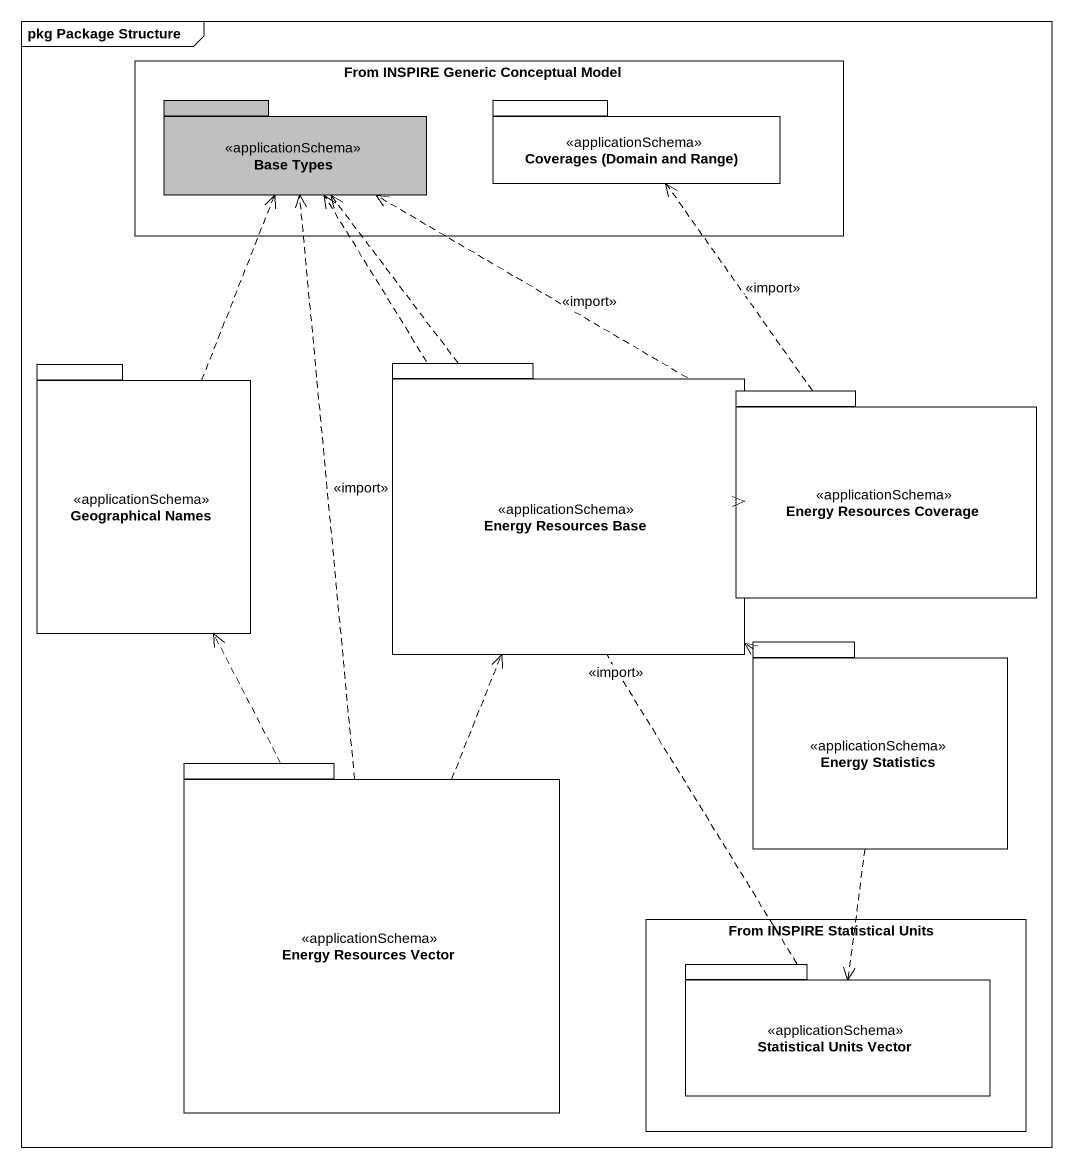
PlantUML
@startuml
mainframe pkg Package Structure
rectangle "From INSPIRE Generic Conceptual Model" as From_INSPIRE_Generic {
  package "Base Types" as Base_Types <<applicationSchema>> #C0C0C0 {
  }
  package "Coverages (Domain and Range)" as Coverages_Domain_and_Range <<applicationSchema>> {
  }
}
package "Geographical Names" as Geographical_Names <<applicationSchema>> {
}
package "Energy Resources Base" as Energy_Resources_Base <<applicationSchema>> {
}
package "Energy Resources Coverage" as Energy_Resources_Coverage <<applicationSchema>> {
}
package "Energy Statistics" as Energy_Statistics <<applicationSchema>> {
}
package "Energy Resources Vector" as Energy_Resources_Vector <<applicationSchema>> {
}
rectangle "From INSPIRE Statistical Units" as From_INSPIRE_Statistical {
  package "Statistical Units Vector" as Statistical_Units_Vector <<applicationSchema>> {
  }
}
Geographical_Names .up.> Base_Types
Energy_Resources_Base .up.> Base_Types
Energy_Resources_Coverage .left.> Base_Types
Energy_Resources_Coverage .left.> Base_Types : <<import>>
Energy_Resources_Coverage .up.> Coverages_Domain_and_Range
Energy_Resources_Coverage .up.> Coverages_Domain_and_Range : <<import>>
Energy_Resources_Coverage .up.> Coverages_Domain_and_Range
Energy_Resources_Coverage .left.> Energy_Resources_Base
Energy_Statistics .up.> Energy_Resources_Base
Energy_Statistics ..> Statistical_Units_Vector
Energy_Resources_Vector .up.> Base_Types : <<import>>
Energy_Resources_Vector .up.> Base_Types
Energy_Resources_Vector .up.> Geographical_Names
Energy_Resources_Vector .up.> Energy_Resources_Base
Statistical_Units_Vector .up.> Base_Types : <<import>>
@enduml
